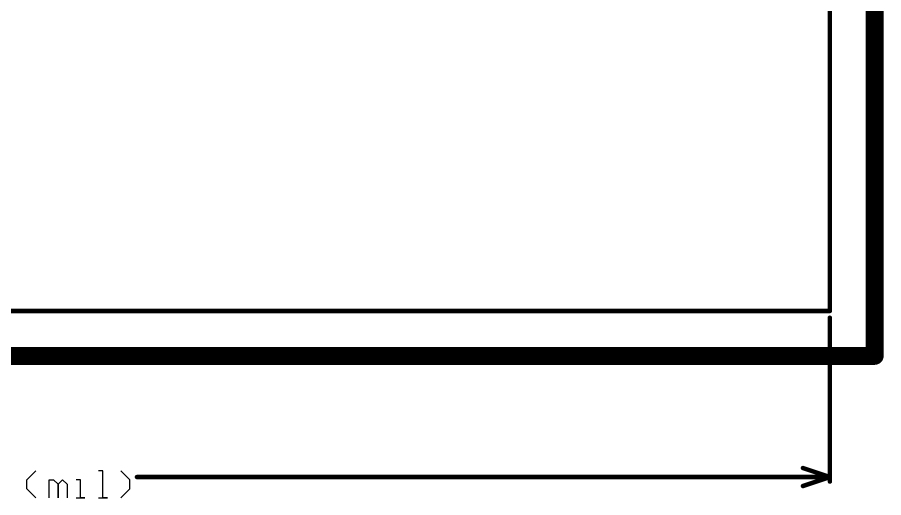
# Model space of a CAD drawing. Header units: millimetres. Extents: x 1.58 to 6.02, y 2.66 to 7.02.
# Drawn here: x 4.088 to 6.02, y 2.684 to 3.754 of the extents above; entities that cross this region are included whole.
import ezdxf

# ---------------------------------------------------------------- set-up
doc = ezdxf.new("R2010")
doc.units = ezdxf.units.MM
doc.header["$MEASUREMENT"] = 0
for name, color, linetype in [('InternalPlane1', 76, 'Continuous'), ('InternalPlane2', 16, 'Continuous'), ('KeepOutLayer', 6, 'Continuous'), ('Mechanical1', 6, 'Continuous')]:
    doc.layers.add(name, color=color, linetype=linetype)

msp = doc.modelspace()

# ---------------------------------------------------------------- linework, layer by layer
at = {"layer": 'InternalPlane1', "const_width": 0.04}
for points in [[(6, 3), (6, 7)], [(2, 3), (6, 3)]]:
    msp.add_lwpolyline(points, dxfattribs=at)
at = {"layer": 'InternalPlane1', "const_width": 0.02}
msp.add_lwpolyline([(5.99, 3, 1), (6.01, 3, 1)], format="xyb", close=True, dxfattribs=at)
msp.add_lwpolyline([(5.99, 3, 1), (6.01, 3, 1)], format="xyb", close=True, dxfattribs=at)
at = {"layer": 'InternalPlane2', "const_width": 0.04}
for points in [[(6, 3), (6, 7)], [(2, 3), (6, 3)]]:
    msp.add_lwpolyline(points, dxfattribs=at)
at = {"layer": 'InternalPlane2', "const_width": 0.02}
msp.add_lwpolyline([(5.99, 3, 1), (6.01, 3, 1)], format="xyb", close=True, dxfattribs=at)
msp.add_lwpolyline([(5.99, 3, 1), (6.01, 3, 1)], format="xyb", close=True, dxfattribs=at)
at = {"layer": 'KeepOutLayer', "const_width": 0.01}
for points in [[(5.9, 3.1), (5.9, 6.9)], [(2.1, 3.1), (5.9, 3.1)]]:
    msp.add_lwpolyline(points, dxfattribs=at)
at = {"layer": 'KeepOutLayer', "const_width": 0.005}
msp.add_lwpolyline([(5.8975, 3.1, 1), (5.9025, 3.1, 1)], format="xyb", close=True, dxfattribs=at)
msp.add_lwpolyline([(5.8975, 3.1, 1), (5.9025, 3.1, 1)], format="xyb", close=True, dxfattribs=at)
at = {"layer": 'Mechanical1'}
for p, q in [((4.109, 2.724), (4.129, 2.744)), ((4.2789, 2.744), (4.2689, 2.744)), ((4.2789, 2.684), (4.2789, 2.744)), ((4.3389, 2.724), (4.3189, 2.744)), ((4.109, 2.704), (4.109, 2.724)), ((4.1589, 2.684), (4.1589, 2.724)), ((4.1589, 2.724), (4.1689, 2.724)), ((4.1689, 2.724), (4.1789, 2.714)), ((4.1789, 2.714), (4.1889, 2.724)), ((4.1789, 2.714), (4.1789, 2.684)), ((4.1789, 2.684), (4.1789, 2.714)), ((4.1889, 2.724), (4.1989, 2.714)), ((4.1989, 2.714), (4.1989, 2.684)), ((4.2289, 2.724), (4.2189, 2.724)), ((4.2289, 2.684), (4.2289, 2.724)), ((4.3389, 2.704), (4.3389, 2.724)), ((4.129, 2.684), (4.109, 2.704)), ((4.3189, 2.684), (4.3389, 2.704)), ((4.2189, 2.684), (4.2389, 2.684)), ((4.2389, 2.684), (4.2289, 2.684)), ((4.2689, 2.684), (4.2889, 2.684)), ((4.2889, 2.684), (4.2789, 2.684))]:
    msp.add_line(p, q, dxfattribs=at)
at = {"layer": 'Mechanical1', "const_width": 0.01}
for points in [[(5.9, 2.72), (5.9, 3.085)], [(5.84, 2.75), (5.9, 2.73)], [(4.3549, 2.73), (5.9, 2.73)], [(5.84, 2.71), (5.9, 2.73)]]:
    msp.add_lwpolyline(points, dxfattribs=at)
at = {"layer": 'Mechanical1', "const_width": 0.005}
for points in [[(5.8975, 3.085, 1), (5.9025, 3.085, 1)], [(5.8375, 2.75, 1), (5.8425, 2.75, 1)], [(4.3524, 2.73, 1), (4.3574, 2.73, 1)], [(5.8975, 2.73, 1), (5.9025, 2.73, 1)], [(5.8975, 2.73, 1), (5.9025, 2.73, 1)], [(5.8975, 2.73, 1), (5.9025, 2.73, 1)], [(5.8975, 2.72, 1), (5.9025, 2.72, 1)], [(5.8375, 2.71, 1), (5.8425, 2.71, 1)]]:
    msp.add_lwpolyline(points, format="xyb", close=True, dxfattribs=at)

doc.saveas('drawing.dxf')
